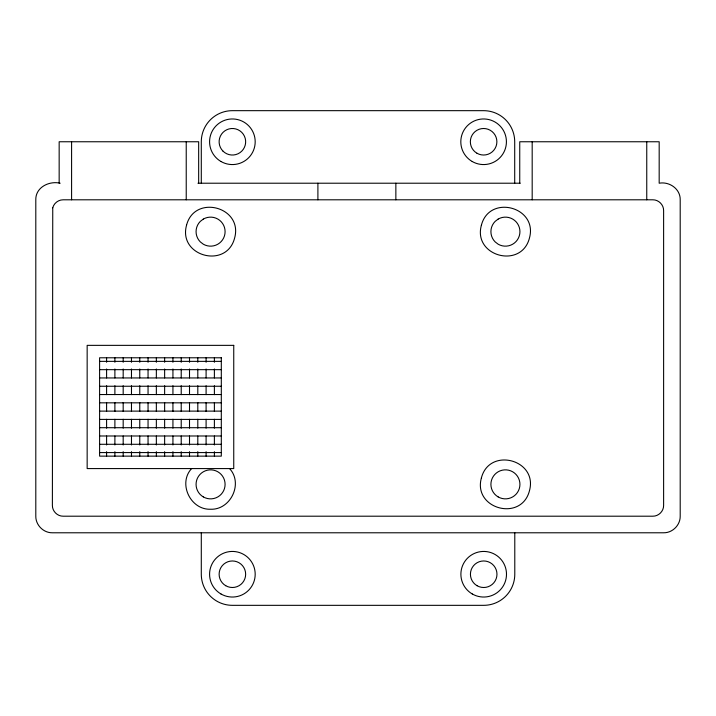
<?xml version="1.0" encoding="UTF-8"?>
<svg xmlns="http://www.w3.org/2000/svg" width="716" height="716" viewBox="0 0 716 716"><rect width="100%" height="100%" fill="white"/><g stroke="black" fill="none" stroke-linecap="round" stroke-linejoin="round"><path stroke-width="1.07" d="M191.611 468.577C177.765 483.363 190.456 510.06 210.585 509.237C230.704 510.06 243.395 483.363 229.559 468.577M60.162 183.215C49.162 180.629 35.487 187.35 35.8 199.8L35.8 516.2C35.639 525.088 43.488 532.946 52.384 532.785L663.616 532.785C672.512 532.946 680.361 525.088 680.2 516.2L680.2 199.8C680.477 188.97 669.397 181.3 659.176 183.215L659.185 141.759L519.744 141.759L519.744 183.215M197.956 183.215L520.264 183.215M99.596 361.365L221.307 361.365M99.596 369.662L221.307 369.662M99.596 377.95L221.307 377.95M99.596 386.246L221.307 386.246M99.596 394.534L221.307 394.534M99.596 402.831L221.307 402.831M99.596 411.118L221.307 411.118M99.596 419.406L221.307 419.406M99.596 427.703L221.307 427.703M99.596 435.99L221.307 435.99M99.596 444.287L221.307 444.287M99.596 452.575L221.307 452.575M646.754 141.759L646.754 199.8M532.185 141.759L532.185 199.8M514.786 532.785L514.786 574.241A31.092 31.092 0 0 1 483.694 605.333L232.387 605.333A31.092 31.092 0 0 1 201.294 574.241L201.294 532.785M514.706 183.215L514.706 141.759A31.092 31.092 0 0 0 483.613 110.667L232.387 110.667A31.092 31.092 0 0 0 201.294 141.759L201.294 183.215M395.858 183.215L395.858 199.8M317.904 183.215L317.904 199.8M214.388 357.785L214.388 362.26M214.388 368.964L214.388 377.95M214.388 385.727L214.388 394.668M214.388 402.49L214.388 411.431M214.388 419.254L214.388 428.195M214.388 435.99L214.388 444.967M214.388 451.671L214.388 456.137M206.092 357.785L206.092 362.26M206.092 368.964L206.092 377.95M206.092 385.727L206.092 394.668M206.092 402.49L206.092 411.431M206.092 419.254L206.092 428.195M206.092 435.99L206.092 444.967M206.092 451.671L206.092 456.137M198.663 183.215L198.663 141.759L59.159 141.759L59.159 183.215M197.804 357.785L197.804 362.26M197.804 368.964L197.804 377.95M197.804 385.727L197.804 394.668M197.804 402.49L197.804 411.431M197.804 419.254L197.804 428.195M197.804 435.99L197.804 444.967M197.804 451.671L197.804 456.137M189.507 357.785L189.507 362.26M189.507 368.964L189.507 377.95M189.507 385.727L189.507 394.668M189.507 402.49L189.507 411.431M189.507 419.254L189.507 428.195M189.507 435.99L189.507 444.967M189.507 451.671L189.507 456.137M186.232 141.759L186.232 199.8M181.22 357.785L181.22 362.26M181.22 368.964L181.22 377.95M181.22 385.727L181.22 394.668M181.22 402.49L181.22 411.431M181.22 419.254L181.22 428.195M181.22 435.99L181.22 444.967M181.22 451.671L181.22 456.137M172.932 357.785L172.932 362.26M172.932 368.964L172.932 377.95M172.932 385.727L172.932 394.668M172.932 402.49L172.932 411.431M172.932 419.254L172.932 428.195M172.932 435.99L172.932 444.967M172.932 451.671L172.932 456.137M164.635 357.785L164.635 362.26M164.635 368.964L164.635 377.95M164.635 385.727L164.635 394.668M164.635 402.49L164.635 411.431M164.635 419.254L164.635 428.195M164.635 435.99L164.635 444.967M164.635 451.671L164.635 456.137M156.348 357.785L156.348 362.26M156.348 368.964L156.348 377.95M156.348 385.727L156.348 394.668M156.348 402.49L156.348 411.431M156.348 419.254L156.348 428.195M156.348 435.99L156.348 444.967M156.348 451.671L156.348 456.137M148.051 357.785L148.051 362.26M148.051 368.964L148.051 377.95M148.051 385.727L148.051 394.668M148.051 402.49L148.051 411.431M148.051 419.254L148.051 428.195M148.051 435.99L148.051 444.967M148.051 451.671L148.051 456.137M139.763 357.785L139.763 362.26M139.763 368.964L139.763 377.95M139.763 385.727L139.763 394.668M139.763 402.49L139.763 411.431M139.763 419.254L139.763 428.195M139.763 435.99L139.763 444.967M139.763 451.671L139.763 456.137M131.476 357.785L131.476 362.26M131.476 368.964L131.476 377.95M131.476 385.727L131.476 394.668M131.476 402.49L131.476 411.431M131.476 419.254L131.476 428.195M131.476 435.99L131.476 444.967M131.476 451.671L131.476 456.137M123.179 357.785L123.179 362.26M123.179 368.964L123.179 377.95M123.179 385.727L123.179 394.668M123.179 402.49L123.179 411.431M123.179 419.254L123.179 428.195M123.179 435.99L123.179 444.967M123.179 451.671L123.179 456.137M114.891 357.785L114.891 362.26M114.891 368.964L114.891 377.95M114.891 385.727L114.891 394.668M114.891 402.49L114.891 411.431M114.891 419.254L114.891 428.195M114.891 435.99L114.891 444.967M114.891 451.671L114.891 456.137M106.594 357.785L106.594 362.26M106.594 368.964L106.594 377.95M106.594 385.727L106.594 394.668M106.594 402.49L106.594 411.431M106.594 419.254L106.594 428.195M106.594 435.99L106.594 444.967M106.594 451.671L106.594 456.137M71.591 141.759L71.591 199.8M52.751 207.792L52.384 505.415C52.277 511.197 57.378 516.299 63.16 516.2L652.84 516.2C658.622 516.299 663.723 511.197 663.616 505.415L663.616 210.585C663.723 204.803 658.622 199.701 652.84 199.8L63.16 199.8C58.399 199.764 53.933 203.174 52.751 207.792M186.554 225.2C177.881 256.31 226.569 269.359 234.606 238.079C243.288 206.969 194.591 193.92 186.554 225.2M481.394 225.2C472.712 256.31 521.409 269.359 529.446 238.079C538.119 206.969 489.431 193.92 481.394 225.2M481.394 477.921C472.712 509.031 521.409 522.08 529.446 490.8C538.119 459.69 489.431 446.641 481.394 477.921M203.326 219.078L200.319 221.378A14.508 14.508 0 0 0 200.319 241.901L203.326 244.21A14.508 14.508 0 0 0 225.093 231.644A14.508 14.508 0 0 0 203.326 219.078M498.166 219.078L495.159 221.378A14.508 14.508 0 0 0 495.159 241.901L498.166 244.21A14.508 14.508 0 0 0 519.932 231.644A14.508 14.508 0 0 0 498.166 219.078M233.747 345.354L87.155 345.354L87.155 468.577L233.747 468.577L233.747 345.354M221.307 357.785L99.596 357.785L99.596 456.137L221.307 456.137L221.307 357.785M498.166 496.922A14.508 14.508 0 0 0 519.932 484.356A14.508 14.508 0 0 0 498.166 471.79A14.508 14.508 0 0 0 498.166 496.922M203.326 496.922A14.508 14.508 0 0 0 225.093 484.356A14.508 14.508 0 0 0 203.326 471.79A14.508 14.508 0 0 0 203.326 496.922M220.984 593.985A22.805 22.805 0 0 0 255.191 574.241A22.805 22.805 0 0 0 220.984 554.488A22.805 22.805 0 0 0 220.984 593.985M225.755 585.724A13.264 13.264 0 0 0 245.651 574.241A13.264 13.264 0 0 0 225.755 562.749A13.264 13.264 0 0 0 225.755 585.724M472.292 593.985A22.805 22.805 0 0 0 506.498 574.241A22.805 22.805 0 0 0 472.292 554.488A22.805 22.805 0 0 0 472.292 593.985M223.007 151.148A13.264 13.264 0 0 0 245.203 145.196A13.264 13.264 0 0 0 228.95 128.952A13.264 13.264 0 0 0 223.007 151.148M476.981 153.251A13.264 13.264 0 0 0 496.877 141.759A13.264 13.264 0 0 0 476.981 130.276A13.264 13.264 0 0 0 476.981 153.251M477.062 585.724A13.264 13.264 0 0 0 496.967 574.241A13.264 13.264 0 0 0 477.062 562.749A13.264 13.264 0 0 0 477.062 585.724M220.984 161.512A22.805 22.805 0 0 0 255.191 141.759A22.805 22.805 0 0 0 220.984 122.015A22.805 22.805 0 0 0 220.984 161.512M472.211 161.512A22.805 22.805 0 0 0 506.418 141.759A22.805 22.805 0 0 0 472.211 122.015A22.805 22.805 0 0 0 472.211 161.512"/></g></svg>
